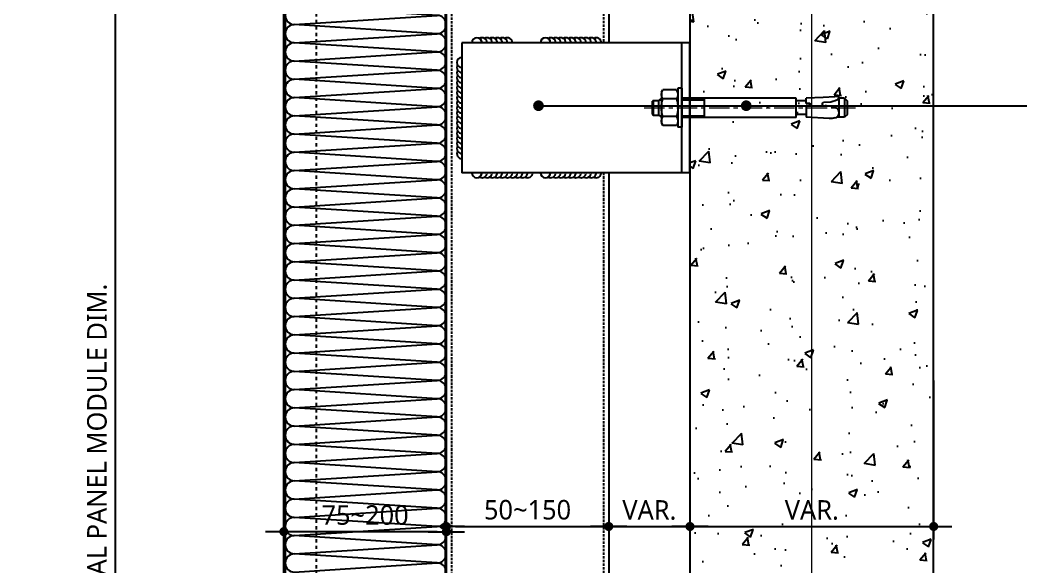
# Model space of a CAD drawing. Header units: millimetres. Extents: x -1365 to 31821, y 84 to 2865.
# Drawn here: x 10582 to 11198, y 1431 to 1768 of the extents above; entities that cross this region are included whole.
import ezdxf

# ---------------------------------------------------------------- set-up
doc = ezdxf.new("R2010")
doc.units = ezdxf.units.MM
doc.header["$LTSCALE"] = 10
for name, pattern in [('$0$HIDDENX2', [0.75, 0.5, -0.25]), ('CENTER', [2, 1.25, -0.25, 0.25, -0.25]), ('새 블럭1$0$HIDDEN', [2, 1, -1])]:
    doc.linetypes.add(name, pattern=pattern)
doc.layers.get('DEFPOINTS').update_dxf_attribs({"color": 137})
for name, color, linetype in [('$0$FIN-5', 5, 'Continuous'), ('DIM', 7, 'Continuous'), ('FASTENER', 1, 'Continuous'), ('SYM-LEAD', 6, 'Continuous'), ('TEXT', 3, 'Continuous'), ('스피드블록메탈 100', 2, 'Continuous')]:
    doc.layers.add(name, color=color, linetype=linetype)
doc.layers.add('CENTER', color=1, linetype='CENTER', lineweight=9)
doc.styles.add('맑은고딕', font='malgun.ttf')
doc.dimstyles.new('GAUN-8', dxfattribs={"dimscale": 8, "dimtxt": 1.5, "dimasz": 0.7, "dimexe": 1, "dimexo": 1, "dimgap": 0.5, "dimtad": 1, "dimdec": 0, "dimzin": 1, "dimdsep": 46, "dimlunit": 6, "dimtxsty": '맑은고딕', "dimblk": 'CJDOT', "dimcen": 0.09, "dimdle": 1, "dimclrd": 256, "dimclre": 256, "dimclrt": 3, "dimadec": 0, "dimazin": 0, "dimtfac": 1, "dimtdec": 0, "dimtix": 1, "dimtmove": 2, "dimatfit": 3, "dimfxl": 1, "dimtolj": 1, "dimtzin": 1, "dimarcsym": 0})
pattern_1 = [(50, (-403472.377, -286489.05), (54.6554007, -4.7817257), [5.715, -62.865]), (355, (-403472.377, -286489.05), (-10.5730264, 57.3170536), [4.572, -50.292175]), (100.451445, (-403467.82, -286489.447), (44.082374, 52.5353256), [4.8570026, -53.4270734]), (46.1842, (-403472.38, -286473.81), (81.323712, -12.612698), [8.5725, -94.2975]), (96.635558, (-403465.6, -286474.86), (71.22124, 74.227837), [7.285507, -80.140682]), (351.184151, (-403472.38, -286473.81), (71.22124, 74.227837), [6.85799, -75.43792]), (21, (-403464.757, -286477.62), (45.4843174, -30.6795595), [5.715, -62.865]), (326, (-403464.757, -286477.62), (18.5406085, 55.25639), [4.572, -50.292]), (71.451445, (-403460.967, -286480.175), (64.024926, 24.5768307), [4.8570026, -53.426981]), (37.5, (-403472.377, -286489.048), (0.926581, 25.36651166), [0, -49.6824, 0, -51.054, 0, -50.4825]), (7.5, (-403472.377, -286489.048), (20.0458988, 30.0541724), [0, -29.1084, 0, -48.5394, 0, -19.2405]), (327.5, (-403489.37, -286489.048), (40.67717855, -1.7186232), [0, -19.05, 0, -59.436, 0, -78.867]), (317.5, (-403496.99, -286489.048), (44.4387544, 7.6279473), [0, -24.765, 0, -39.4716, 0, -56.007])]

# ---------------------------------------------------------------- blocks, each defined once
blk = doc.blocks.new('A$C60A75482')
at = {"color": 251, "ltscale": 0.01}
for points in [[(43.98, 30.92, 1), (43.98, 42.17), (-43.98, 47.79, 1), (-43.98, 36.55), (43.98, 42.17)], [(43.98, 19.68, 1), (43.98, 30.92), (-43.98, 36.55, 1), (-43.98, 25.3), (43.98, 30.92)], [(43.98, 8.43, 1), (43.98, 19.68), (-43.98, 25.3, 1), (-43.98, 14.06), (43.98, 19.68)], [(43.98, 8.43, 1), (43.98, 19.68), (-43.98, 25.3, 1), (-43.98, 14.06), (43.98, 19.68)], [(43.98, 8.43, 1), (43.98, 19.68), (-43.98, 25.3, 1), (-43.98, 14.06), (43.98, 19.68)], [(43.98, -2.81, 1), (43.98, 8.43), (-43.98, 14.06, 1), (-43.98, 2.81), (43.98, 8.43)], [(43.98, -14.06, 1), (43.98, -2.81), (-43.98, 2.81, 1), (-43.98, -8.43), (43.98, -2.81)], [(43.98, -25.3, 1), (43.98, -14.06), (-43.98, -8.43, 1), (-43.98, -19.68), (43.98, -14.06)], [(43.98, -25.3, 1), (43.98, -14.06), (-43.98, -8.43, 1), (-43.98, -19.68), (43.98, -14.06)], [(43.98, -25.3, 1), (43.98, -14.06), (-43.98, -8.43, 1), (-43.98, -19.68), (43.98, -14.06)], [(43.98, -36.55, 1), (43.98, -25.3), (-43.98, -19.68, 1), (-43.98, -30.92), (43.98, -25.3)], [(43.98, -47.79, 1), (43.98, -36.55), (-43.98, -30.92, 1), (-43.98, -42.17), (43.98, -36.55)], [(43.98, -47.79, 1), (43.98, -36.55), (-43.98, -30.92, 1), (-43.98, -42.17), (43.98, -36.55)], [(43.98, -59.04, 1), (43.98, -47.79), (-43.98, -42.17, 1), (-43.98, -53.41), (43.98, -47.79)], [(43.98, -59.04, 1), (43.98, -47.79), (-43.98, -42.17, 1), (-43.98, -53.41), (43.98, -47.79)], [(43.98, -70.28, 1), (43.98, -59.04), (-43.98, -53.41, 1), (-43.98, -64.66), (43.98, -59.04)], [(43.98, -81.53, 1), (43.98, -70.28), (-43.98, -64.66, 1), (-43.98, -75.9), (43.98, -70.28)], [(43.98, -92.77, 1), (43.98, -81.53), (-43.98, -75.9, 1), (-43.98, -87.15), (43.98, -81.53)], [(43.98, -92.77, 1), (43.98, -81.53), (-43.98, -75.9, 1), (-43.98, -87.15), (43.98, -81.53)], [(43.98, -92.77, 1), (43.98, -81.53), (-43.98, -75.9, 1), (-43.98, -87.15), (43.98, -81.53)], [(43.98, -104.02, 1), (43.98, -92.77), (-43.98, -87.15, 1), (-43.98, -98.39), (43.98, -92.77)], [(43.98, -115.26, 1), (43.98, -104.02), (-43.98, -98.39, 1), (-43.98, -109.64), (43.98, -104.02)], [(43.98, -126.51, 1), (43.98, -115.26), (-43.98, -109.64, 1), (-43.98, -120.88), (43.98, -115.26)], [(43.98, -126.51, 1), (43.98, -115.26), (-43.98, -109.64, 1), (-43.98, -120.88), (43.98, -115.26)], [(43.98, -126.51, 1), (43.98, -115.26), (-43.98, -109.64, 1), (-43.98, -120.88), (43.98, -115.26)], [(43.98, -137.75, 1), (43.98, -126.51), (-43.98, -120.88, 1), (-43.98, -132.13), (43.98, -126.51)], [(43.98, -149, 1), (43.98, -137.75), (-43.98, -132.13, 1), (-43.98, -143.37), (43.98, -137.75)], [(43.98, -149, 1), (43.98, -137.75), (-43.98, -132.13, 1), (-43.98, -143.37), (43.98, -137.75)], [(43.98, -160.24, 1), (43.98, -149), (-43.98, -143.37, 1), (-43.98, -154.62), (43.98, -149)], [(43.98, -160.24, 1), (43.98, -149), (-43.98, -143.37, 1), (-43.98, -154.62), (43.98, -149)], [(43.98, -171.49, 1), (43.98, -160.24), (-43.98, -154.62, 1), (-43.98, -165.86), (43.98, -160.24)], [(43.98, -182.73, 1), (43.98, -171.49), (-43.98, -165.86, 1), (-43.98, -177.11), (43.98, -171.49)], [(43.98, -182.73, 1), (43.98, -171.49), (-43.98, -165.86, 1), (-43.98, -177.11), (43.98, -171.49)], [(43.98, -193.98, 1), (43.98, -182.73), (-43.98, -177.11, 1), (-43.98, -188.35), (43.98, -182.73)], [(43.98, -193.98, 1), (43.98, -182.73), (-43.98, -177.11, 1), (-43.98, -188.35), (43.98, -182.73)], [(43.98, -205.22, 1), (43.98, -193.98), (-43.98, -188.35, 1), (-43.98, -199.6), (43.98, -193.98)], [(43.98, -205.22, 1), (43.98, -193.98), (-43.98, -188.35, 1), (-43.98, -199.6), (43.98, -193.98)], [(43.98, -216.47, 1), (43.98, -205.22), (-43.98, -199.6, 1), (-43.98, -210.84), (43.98, -205.22)], [(43.98, -227.71, 1), (43.98, -216.47), (-43.98, -210.84, 1), (-43.98, -222.09), (43.98, -216.47)], [(43.98, -238.96, 1), (43.98, -227.71), (-43.98, -222.09, 1), (-43.98, -233.33), (43.98, -227.71)], [(43.98, -238.96, 1), (43.98, -227.71), (-43.98, -222.09, 1), (-43.98, -233.33), (43.98, -227.71)], [(43.98, -238.96, 1), (43.98, -227.71), (-43.98, -222.09, 1), (-43.98, -233.33), (43.98, -227.71)], [(43.98, -250.2, 1), (43.98, -238.96), (-43.98, -233.33, 1), (-43.98, -244.58), (43.98, -238.96)], [(43.98, -261.45, 1), (43.98, -250.2), (-43.98, -244.58, 1), (-43.98, -255.82), (43.98, -250.2)], [(43.98, -272.69, 1), (43.98, -261.45), (-43.98, -255.82, 1), (-43.98, -267.07), (43.98, -261.45)], [(43.98, -272.69, 1), (43.98, -261.45), (-43.98, -255.82, 1), (-43.98, -267.07), (43.98, -261.45)], [(43.98, -272.69, 1), (43.98, -261.45), (-43.98, -255.82, 1), (-43.98, -267.07), (43.98, -261.45)], [(43.98, -283.94, 1), (43.98, -272.69), (-43.98, -267.07, 1), (-43.98, -278.31), (43.98, -272.69)], [(43.98, -295.18, 1), (43.98, -283.94), (-43.98, -278.31, 1), (-43.98, -289.56), (43.98, -283.94)], [(43.98, -295.18, 1), (43.98, -283.94), (-43.98, -278.31, 1), (-43.98, -289.56), (43.98, -283.94)], [(43.98, -306.43, 1), (43.98, -295.18), (-43.98, -289.56, 1), (-43.98, -300.8), (43.98, -295.18)], [(43.98, -306.43, 1), (43.98, -295.18), (-43.98, -289.56, 1), (-43.98, -300.8), (43.98, -295.18)]]:
    blk.add_lwpolyline(points, format="xyb", dxfattribs=at)
at = {"layer": '스피드블록메탈 100', "color": 5, "linetype": '새 블럭1$0$HIDDEN', "ltscale": 0.2}
blk.add_line((-30.4, -706.55), (-30.4, 233.55), dxfattribs=at)
at = {"layer": '스피드블록메탈 100'}
for points in [[(-50.4, -741.35), (-50.4, -293.32), (-50.4, -292.91), (-50.4, 234.15, -0.414214), (-47.9, 236.65), (-31.4, 236.65, 0.414214), (-29.4, 238.65), (-29.4, 284.15, -0.414214), (-26.9, 286.65), (-19.4, 286.65), (-19.4, 285.85), (-26.6, 285.85, 0.414214), (-28.6, 283.85), (-28.6, 238.35, -0.414214), (-31.1, 235.85), (-47.6, 235.85, 0.414214), (-49.6, 233.85), (-49.6, -293.02), (-49.6, -293.46), (-49.6, -741.05, 0.414214)], [(49.1, -719.85), (49.1, 205), (49.1, 271.15, 0.414214), (47.1, 273.15), (39.6, 273.15, -0.414214), (37.1, 275.65), (37.1, 284.15, 0.414214), (35.1, 286.15), (27.6, 286.15), (27.6, 286.65), (35.1, 286.65, -0.414214), (37.6, 284.15), (37.6, 275.65, 0.414214), (39.6, 273.65), (47.1, 273.65, -0.414214), (49.6, 271.15), (49.6, 204.91), (49.6, -719.85, -0.414214)]]:
    blk.add_lwpolyline(points, format="xyb", dxfattribs=at)
blk = doc.blocks.new('CJDOT')
blk.add_line((-2, 0), (2, 0))
at = {"const_width": 0.5}
blk.add_lwpolyline([(-0.25, 0, 1), (0.25, 0, 1)], format="xyb", close=True, dxfattribs=at)
blk = doc.blocks.new('*D194')
at = {"layer": 'DEFPOINTS', "color": 0, "transparency": 16777216}
for p in [(10746.97, 1965.18), (10640.71, 985.18), (10746.97, 985.18)]:
    blk.add_point(p, dxfattribs=at)
at = {"layer": 'DIM', "lineweight": -2, "transparency": 16777216}
for p, q in [((10738.97, 1965.18), (10632.71, 1965.18)), ((10640.71, 1959.58), (10640.71, 990.78)), ((10738.97, 985.18), (10632.71, 985.18))]:
    blk.add_line(p, q, dxfattribs=at)
at = {"layer": 'DIM', "lineweight": -2, "transparency": 16777216, "xscale": 5.6, "yscale": 5.6, "zscale": 5.6}
for p, rotation in [((10640.71, 1965.18), 90), ((10640.71, 985.18), 270)]:
    blk.add_blockref('CJDOT', p, dxfattribs=dict(at, rotation=rotation))
at = {"layer": 'DIM', "color": 3, "transparency": 16777216, "insert": (10630.01, 1475.18), "char_height": 12, "attachment_point": 5, "rotation": 90, "style": '맑은고딕'}
blk.add_mtext('\\A1;{\\fGulim|b0|i0|c129|p50;무코킹} METAL PANEL MODULE DIM.', dxfattribs=at)
blk = doc.blocks.new('M12 SET ANCHOR')
at = {"layer": 'CENTER', "color": 9}
blk.add_line((-1789.84, 259.08, 0), (-1659.84, 259.08, 0), dxfattribs=at)
at = {"layer": 'FASTENER', "color": 9, "linetype": 'Continuous'}
for p, q in [((-1779.23, 265.08, 0), (-1780.84, 263.47, 0)), ((-1779.23, 268.58, 0), (-1778.38, 270.05, 0)), ((-1779.23, 249.58, 0), (-1779.23, 268.58, 0)), ((-1770.08, 270.05, 0), (-1778.38, 270.05, 0)), ((-1769.23, 268.58, 0), (-1770.08, 270.05, 0)), ((-1769.23, 247.08, 0), (-1769.23, 271.08, 0)), ((-1766.73, 271.08, 0), (-1769.23, 271.08, 0)), ((-1766.73, 247.08, 0), (-1766.73, 271.08, 0)), ((-1696.44, 265.08, 0), (-1766.73, 265.08, 0)), ((-1752.84, 265.08, 0), (-1752.84, 253.08, 0)), ((-1696.44, 265.08, 0), (-1696.44, 253.08, 0)), ((-1676.11, 265.62, 0), (-1690.29, 264.88, 0)), ((-1672.48, 265.36, 0), (-1671.46, 264.99, 0)), ((-1671.46, 264.99, 0), (-1670.59, 264.26, 0)), ((-1784.84, 263.08, 0), (-1784.34, 263.58, 0)), ((-1784.84, 263.08, 0), (-1784.84, 255.08, 0)), ((-1784.34, 263.58, 0), (-1780.84, 263.58, 0)), ((-1784.34, 254.58, 0), (-1784.34, 263.58, 0)), ((-1780.84, 263.47, 0), (-1780.84, 254.69, 0)), ((-1780.3, 264.01, 0), (-1779.23, 264.01, 0)), ((-1770.08, 264.57, 0), (-1778.38, 264.57, 0)), ((-1766.73, 264.01, 0), (-1752.84, 264.01, 0)), ((-1690.29, 263.3, 0), (-1695.99, 263.3, 0)), ((-1690.29, 257.58, 0), (-1690.29, 264.88, 0)), ((-1672.86, 258.84, 0), (-1673.84, 258.57, 0)), ((-1671.22, 259.45, 0), (-1672.86, 258.84, 0)), ((-1666.59, 264.93, 0), (-1671.36, 264.93, 0)), ((-1670.24, 260.48, 0), (-1671.22, 259.45, 0)), ((-1670.59, 264.26, 0), (-1670.07, 263.28, 0)), ((-1669.93, 262.17, 0), (-1670.24, 260.48, 0)), ((-1670.07, 263.28, 0), (-1669.93, 262.17, 0)), ((-1669.84, 264.93, 0), (-1669.84, 253.23, 0)), ((-1664.84, 263.18, 0), (-1666.59, 264.93, 0)), ((-1666.59, 253.23, 0), (-1666.59, 264.93, 0)), ((-1664.84, 263.08, 0), (-1664.84, 255.08, 0)), ((-1784.34, 254.58, 0), (-1784.84, 255.08, 0)), ((-1784.34, 254.58, 0), (-1780.84, 254.58, 0)), ((-1779.23, 253.08, 0), (-1780.84, 254.69, 0)), ((-1780.3, 254.15, 0), (-1779.23, 254.15, 0)), ((-1770.08, 253.6, 0), (-1778.38, 253.6, 0)), ((-1766.73, 254.15, 0), (-1752.84, 254.15, 0)), ((-1696.44, 253.08, 0), (-1766.73, 253.08, 0)), ((-1690.29, 254.87, 0), (-1695.99, 254.87, 0)), ((-1688.33, 257.69, 0), (-1690.29, 257.58, 0)), ((-1690.29, 256.36, 0), (-1690.29, 253.2, 0)), ((-1688.33, 256.26, 0), (-1690.29, 256.36, 0)), ((-1679.74, 252.69, 0), (-1690.29, 253.17, 0)), ((-1672.64, 252.36, 0), (-1679.74, 252.69, 0)), ((-1675.09, 255.67, 0), (-1679.49, 255.9, 0)), ((-1674.8, 258.28, 0), (-1679.27, 258.05, 0)), ((-1673.74, 255.24, 0), (-1675.09, 255.67, 0)), ((-1673.84, 258.57, 0), (-1674.8, 258.28, 0)), ((-1672.34, 254.81, 0), (-1673.74, 255.24, 0)), ((-1671.01, 254.23, 0), (-1672.34, 254.81, 0)), ((-1670.08, 253.19, 0), (-1671.01, 254.23, 0)), ((-1670.08, 253.19, 0), (-1670.13, 252.24, 0)), ((-1666.59, 253.23, 0), (-1670.1, 253.23, 0)), ((-1666.59, 253.23, 0), (-1664.84, 254.99, 0)), ((-1779.23, 249.58, 0), (-1778.38, 248.11, 0)), ((-1770.08, 248.11, 0), (-1778.38, 248.11, 0)), ((-1769.23, 249.58, 0), (-1770.08, 248.11, 0)), ((-1766.73, 247.08, 0), (-1769.23, 247.08, 0)), ((-1670.13, 252.24, 0), (-1672.64, 252.36, 0))]:
    blk.add_line(p, q, dxfattribs=at)
for centre, radius, start, end in [((-1774.38, 267.31, 0), 4.85, 145.56153, 214.43847), ((-1774.08, 267.31, 0), 4.85, 325.56153, 34.43847), ((-1675.35, 251.02, 0), 14.62, 78.70072, 92.99999), ((-1761.1, 259.08, 0), 18.13, 162.38303, 197.61697), ((-1787.36, 259.08, 0), 18.13, 342.38303, 17.61697), ((-1695.99, 263.75, 0), 0.449, 180, 270), ((-1774.38, 250.85, 0), 4.85, 145.56153, 214.43847), ((-1774.08, 250.85, 0), 4.85, 325.56153, 34.43847), ((-1695.99, 254.42, 0), 0.449, 90, 180), ((-1688.44, 256.97, 0), 0.723, 278.59794, 81.40206), ((-1679.15, 256.95, 0), 1.11, 96.12525, 252.14817)]:
    blk.add_arc(centre, radius, start, end, dxfattribs=at)
blk = doc.blocks.new('*D99')
at = {"layer": 'DEFPOINTS', "color": 0, "transparency": 16777216}
for p in [(10744.47, 1553.83), (10844.47, 1553.83), (10744.47, 1452.62)]:
    blk.add_point(p, dxfattribs=at)
at = {"layer": 'DIM', "lineweight": -2, "transparency": 16777216}
for p, q in [((10744.47, 1545.83), (10744.47, 1444.62)), ((10844.47, 1545.83), (10844.47, 1444.62)), ((10838.87, 1452.62), (10750.07, 1452.62))]:
    blk.add_line(p, q, dxfattribs=at)
at = {"layer": 'DIM', "lineweight": -2, "transparency": 16777216, "xscale": 5.6, "yscale": 5.6, "zscale": 5.6, "rotation": 180}
blk.add_blockref('CJDOT', (10744.47, 1452.62), dxfattribs=at)
at = {"layer": 'DIM', "lineweight": -2, "transparency": 16777216, "xscale": 5.6, "yscale": 5.6, "zscale": 5.6}
blk.add_blockref('CJDOT', (10844.47, 1452.62), dxfattribs=at)
at = {"layer": 'DIM', "color": 3, "transparency": 16777216, "insert": (10794.47, 1462.82), "char_height": 12, "attachment_point": 5, "style": '맑은고딕'}
blk.add_mtext('\\A1;75~200', dxfattribs=at)
blk = doc.blocks.new('*D100')
at = {"layer": 'DEFPOINTS', "color": 0, "transparency": 16777216}
for p in [(10844.47, 1553.83), (10944.47, 1553.83), (10944.47, 1455.84)]:
    blk.add_point(p, dxfattribs=at)
at = {"layer": 'DIM', "lineweight": -2, "transparency": 16777216}
for p, q in [((10844.47, 1545.83), (10844.47, 1447.84)), ((10944.47, 1545.83), (10944.47, 1447.84)), ((10850.07, 1455.84), (10938.87, 1455.84))]:
    blk.add_line(p, q, dxfattribs=at)
at = {"layer": 'DIM', "lineweight": -2, "transparency": 16777216, "xscale": 5.6, "yscale": 5.6, "zscale": 5.6, "rotation": 180}
blk.add_blockref('CJDOT', (10844.47, 1455.84), dxfattribs=at)
at = {"layer": 'DIM', "lineweight": -2, "transparency": 16777216, "xscale": 5.6, "yscale": 5.6, "zscale": 5.6}
blk.add_blockref('CJDOT', (10944.47, 1455.84), dxfattribs=at)
at = {"layer": 'DIM', "color": 3, "transparency": 16777216, "insert": (10894.47, 1466.08), "char_height": 12, "attachment_point": 5, "style": '맑은고딕'}
blk.add_mtext('\\A1;50~150', dxfattribs=at)
blk = doc.blocks.new('*D101')
at = {"layer": 'DEFPOINTS', "color": 0, "transparency": 16777216}
for p in [(10944.47, 1553.83), (10994.47, 1553.83), (10994.47, 1455.84)]:
    blk.add_point(p, dxfattribs=at)
at = {"layer": 'DIM', "lineweight": -2, "transparency": 16777216}
for p, q in [((10944.47, 1545.83), (10944.47, 1447.84)), ((10994.47, 1545.83), (10994.47, 1447.84)), ((10950.07, 1455.84), (10988.87, 1455.84))]:
    blk.add_line(p, q, dxfattribs=at)
at = {"layer": 'DIM', "lineweight": -2, "transparency": 16777216, "xscale": 5.6, "yscale": 5.6, "zscale": 5.6, "rotation": 180}
blk.add_blockref('CJDOT', (10944.47, 1455.84), dxfattribs=at)
at = {"layer": 'DIM', "lineweight": -2, "transparency": 16777216, "xscale": 5.6, "yscale": 5.6, "zscale": 5.6}
blk.add_blockref('CJDOT', (10994.47, 1455.84), dxfattribs=at)
at = {"layer": 'DIM', "color": 3, "transparency": 16777216, "insert": (10969.47, 1465.94), "char_height": 12, "attachment_point": 5, "style": '맑은고딕'}
blk.add_mtext('\\A1;VAR.', dxfattribs=at)
blk = doc.blocks.new('*D102')
at = {"layer": 'DEFPOINTS', "color": 0, "transparency": 16777216}
for p in [(10994.47, 1553.83), (11144.47, 1553.83), (11144.47, 1455.84)]:
    blk.add_point(p, dxfattribs=at)
at = {"layer": 'DIM', "lineweight": -2, "transparency": 16777216}
for p, q in [((10994.47, 1545.83), (10994.47, 1447.84)), ((11144.47, 1545.83), (11144.47, 1447.84)), ((11000.07, 1455.84), (11138.87, 1455.84))]:
    blk.add_line(p, q, dxfattribs=at)
at = {"layer": 'DIM', "lineweight": -2, "transparency": 16777216, "xscale": 5.6, "yscale": 5.6, "zscale": 5.6, "rotation": 180}
blk.add_blockref('CJDOT', (10994.47, 1455.84), dxfattribs=at)
at = {"layer": 'DIM', "lineweight": -2, "transparency": 16777216, "xscale": 5.6, "yscale": 5.6, "zscale": 5.6}
blk.add_blockref('CJDOT', (11144.47, 1455.84), dxfattribs=at)
at = {"layer": 'DIM', "color": 3, "transparency": 16777216, "insert": (11069.47, 1465.94), "char_height": 12, "attachment_point": 5, "style": '맑은고딕'}
blk.add_mtext('\\A1;VAR.', dxfattribs=at)
blk = doc.blocks.new('POT')
at = {"layer": 'TEXT', "color": 1, "const_width": 0.75}
blk.add_lwpolyline([(-0.375, 0, 1), (0.375, 0, 1)], format="xyb", close=True, dxfattribs=at)

msp = doc.modelspace()

# ---------------------------------------------------------------- hatches: boundary and pattern name
at = {"ltscale": 100}
h = msp.add_hatch(dxfattribs=at)
h.set_pattern_fill('AR-CONC', color=252, scale=0.3)
h.set_pattern_definition(pattern_1)
h.paths.add_polyline_path([(11144.47, 1553.83), (10994.47, 1553.83), (10994.47, 881.03), (11144.47, 881.03), (11144.47, 938.83), (11124.47, 953.83), (11309.47, 953.83), (11309.47, 968.83), (11324.47, 968.83), (11324.47, 953.83), (11344.47, 953.83), (11344.47, 1073.83), (11144.47, 1103.83)])
h.paths.add_polyline_path([(11061.97, 1975.38), (11061.97, 1969.32, 0.098491), (11066.97, 1968.33), (11066.97, 1976.35), (11066.15, 1976.35, 0.082627)])
h.paths.add_polyline_path([(11059.09, 1899.77, -0.539732), (11057.56, 1902.1), (11058.2, 1903.57), (11057.51, 1903.72, -0.462449), (11056.92, 1904.85), (11058.08, 1907.76), (11058.99, 1907.42), (11059.68, 1909.12), (11058.77, 1909.48), (11059.89, 1912.27), (11059.89, 1939.02), (11061.14, 1939.02), (11061.14, 1940.69), (11059.89, 1940.69), (11059.89, 1958.83), (11044.67, 1958.83), (11044.67, 1964.83), (11051.37, 1964.83), (11051.37, 1968.33), (11073.97, 1968.36, -0.22749), (11071.97, 1969.32), (11071.97, 1975.38, -0.479811), (11075.97, 1975.38), (11075.97, 1968.33), (11082.57, 1968.33), (11082.57, 1964.83), (11089.27, 1964.83), (11089.27, 1958.83), (11074.05, 1958.83), (11074.05, 1940.69), (11072.8, 1940.69), (11072.8, 1939.02), (11074.05, 1939.02), (11074.05, 1912.27), (11075.17, 1909.48), (11074.26, 1909.12), (11074.95, 1907.42), (11075.86, 1907.76), (11077.02, 1904.85, -0.462449), (11076.43, 1903.72), (11075.74, 1903.57), (11076.38, 1902.1, -0.539732), (11074.85, 1899.77)])
h.paths.add_polyline_path([(11072.97, 1961.33), (11060.97, 1961.33), (11060.97, 1962.83), (11072.97, 1962.83)], flags=16)
h.paths.add_polyline_path([(11071.97, 1976.35), (11071.97, 1980.19), (11071.14, 1980.19), (11071.14, 1976.35)])
h.paths.add_polyline_path([(11061.87, 1949.53), (11071.85, 1949.53), (11071.85, 1954.68), (11061.87, 1954.68)], flags=24)
h.paths.add_polyline_path([(11064.3, 1986.7), (11069.43, 1986.7), (11069.43, 1991.85), (11064.3, 1991.85)], flags=9)
h.paths.add_polyline_path([(11065.83, 1877.88), (11072.9, 1877.88), (11072.9, 1883.03), (11065.83, 1883.03)], flags=9)
h.paths.add_polyline_path([(10980.42, 1665.69), (11156.13, 1665.69), (11156.13, 1737.82), (10980.42, 1737.82)], flags=9)
h = msp.add_hatch(dxfattribs=at)
h.set_pattern_fill('AR-CONC', color=252, scale=0.3)
h.set_pattern_definition(pattern_1)
h.paths.add_polyline_path([(11144.47, 1953.83), (11066.97, 1953.83), (11066.97, 1911.44), (11069.89, 1902.27), (11070.63, 1902.43, -0.388269), (11069.66, 1902.99), (11066.97, 1911.44), (11064.05, 1902.27), (11063.31, 1902.43, 0.388269), (11064.29, 1902.99), (11066.97, 1911.44), (11066.97, 1953.83), (10994.47, 1953.83), (10994.47, 1553.83), (11144.47, 1553.83)])
h.paths.add_polyline_path([(11061.87, 1949.53), (11071.85, 1949.53), (11071.85, 1954.68), (11061.87, 1954.68)], flags=9)

# ---------------------------------------------------------------- linework, layer by layer
at = {"layer": '$0$FIN-5', "color": 252, "linetype": '$0$HIDDENX2', "ltscale": 0.3}
for p, q in [((10941.27, 2014.89), (10941.27, 1753.83)), ((10847.67, 2014.76), (10847.67, 881.03)), ((10941.27, 1673.83), (10941.27, 881.03))]:
    msp.add_line(p, q, dxfattribs=at)
at = {"layer": '$0$FIN-5', "color": 24}
for p, q in [((10844.47, 2014.76), (10844.47, 881.03)), ((10944.47, 2014.76), (10944.47, 1753.83)), ((10844.47, 1959.83), (10844.47, 881.03)), ((10944.47, 1673.83), (10944.47, 881.03))]:
    msp.add_line(p, q, dxfattribs=at)
at = {"color": 252, "ltscale": 100}
for p, q in [((10994.47, 1953.83), (10994.47, 881.03)), ((11144.47, 1103.83), (11144.47, 1953.83))]:
    msp.add_line(p, q, dxfattribs=at)
at = {"color": 4}
for p, q in [((10994.47, 1753.83), (10854.11, 1753.83)), ((10854.11, 1753.83), (10854.11, 1673.83)), ((10989.47, 1673.83), (10989.47, 1753.83)), ((10994.47, 1673.83), (10994.47, 1753.83)), ((10994.47, 1673.83), (10854.11, 1673.83))]:
    msp.add_line(p, q, dxfattribs=at)
at = {"color": 1}
for centre, start, end in [((10863.33, 1753.83), 0, 180), ((10866.45, 1753.83), 0, 120), ((10869.57, 1753.83), 0, 120), ((10872.69, 1753.83), 0, 120), ((10875.81, 1753.83), 0, 120), ((10878.93, 1753.83), 0, 120), ((10882.05, 1753.83), 0, 120), ((10905.57, 1753.83), 0, 180), ((10908.69, 1753.83), 0, 120), ((10911.81, 1753.83), 0, 120), ((10914.93, 1753.83), 0, 120), ((10918.05, 1753.83), 0, 120), ((10921.17, 1753.83), 0, 120), ((10924.29, 1753.83), 0, 120), ((10927.4, 1753.83), 0, 120), ((10930.52, 1753.83), 0, 120), ((10933.64, 1753.83), 0, 120), ((10936.76, 1753.83), 0, 120), ((10854.11, 1741.68), 90, 270), ((10854.11, 1738.56), 150, 270), ((10854.11, 1735.44), 150, 270), ((10854.11, 1732.32), 150, 270), ((10854.11, 1729.2), 150, 270), ((10854.11, 1726.09), 150, 270), ((10854.11, 1722.97), 150, 270), ((10854.11, 1719.85), 150, 270), ((10854.11, 1716.73), 150, 270), ((10854.11, 1713.61), 150, 270), ((10854.11, 1710.49), 150, 270), ((10854.11, 1707.37), 150, 270), ((10854.11, 1704.25), 150, 270), ((10854.11, 1701.13), 150, 270), ((10854.11, 1698.01), 150, 270), ((10854.11, 1694.9), 150, 270), ((10854.11, 1691.78), 150, 270), ((10854.11, 1688.66), 150, 270), ((10854.11, 1685.54), 150, 270), ((10863.33, 1673.83), 180, 0), ((10866.45, 1673.83), 240, 0), ((10869.57, 1673.83), 240, 0), ((10872.69, 1673.83), 240, 0), ((10875.81, 1673.83), 240, 0), ((10878.93, 1673.83), 240, 0), ((10882.05, 1673.83), 240, 0), ((10885.17, 1673.83), 240, 0), ((10888.28, 1673.83), 240, 0), ((10891.4, 1673.83), 240, 0), ((10894.52, 1673.83), 240, 0), ((10905.57, 1673.83), 180, 0), ((10908.69, 1673.83), 240, 0), ((10911.81, 1673.83), 240, 0), ((10914.93, 1673.83), 240, 0), ((10918.05, 1673.83), 240, 0), ((10921.17, 1673.83), 240, 0), ((10924.29, 1673.83), 240, 0), ((10927.4, 1673.83), 240, 0), ((10930.52, 1673.83), 240, 0), ((10933.64, 1673.83), 240, 0), ((10936.76, 1673.83), 240, 0)]:
    msp.add_arc(centre, 3.12, start, end, dxfattribs=at)
at = {"layer": 'CENTER', "color": 1, "ltscale": 100}
msp.add_line((11069.47, 881.03), (11069.47, 2188.31), dxfattribs=at)
at = {"layer": 'SYM-LEAD'}
msp.add_line((10901.22, 1715.09), (11270.59, 1715.09), dxfattribs=at)

# ---------------------------------------------------------------- block references
at = {"ltscale": 100}
msp.add_blockref('A$C60A75482', (10794.87, 1728.54), dxfattribs=at)
at = {"color": 8, "xscale": -1, "rotation": 180}
msp.add_blockref('M12 SET ANCHOR', (12756.2, 1972.91, 0), dxfattribs=at)
at = {"layer": 'TEXT', "xscale": 4.3875, "yscale": 4.3875, "zscale": 4.3875}
for p in [(10901.22, 1715.09), (11029.08, 1715.09)]:
    msp.add_blockref('POT', p, dxfattribs=at)

# ---------------------------------------------------------------- dimensions: what is measured, and where the dimension line sits
at = {"layer": 'DIM'}
dim = msp.add_linear_dim(base=(10640.71, 985.18), p1=(10746.97, 1965.18), p2=(10746.97, 985.18), angle=90, text='{\\fGulim|b0|i0|c129|p50;무코킹} METAL PANEL MODULE DIM.', dimstyle='GAUN-8', dxfattribs=at)
dim.commit()
dim.dimension.update_dxf_attribs({"geometry": '*D194', "text_midpoint": (10630.01, 1475.18)})
for base, p1, p2, text, picture, middle in [((10744.47, 1452.62), (10844.47, 1553.83), (10744.47, 1553.83), '75~200', '*D99', (10794.47, 1462.82)), ((10944.47, 1455.84), (10844.47, 1553.83), (10944.47, 1553.83), '50~150', '*D100', (10894.47, 1466.08)), ((10994.47, 1455.84), (10944.47, 1553.83), (10994.47, 1553.83), 'VAR.', '*D101', (10969.47, 1465.94)), ((11144.47, 1455.84), (10994.47, 1553.83), (11144.47, 1553.83), 'VAR.', '*D102', (11069.47, 1465.94))]:
    dim = msp.add_linear_dim(base=base, p1=p1, p2=p2, text=text, dimstyle='GAUN-8', dxfattribs=at)
    dim.commit()
    dim.dimension.update_dxf_attribs({"geometry": picture, "text_midpoint": middle})

doc.saveas('drawing.dxf')
